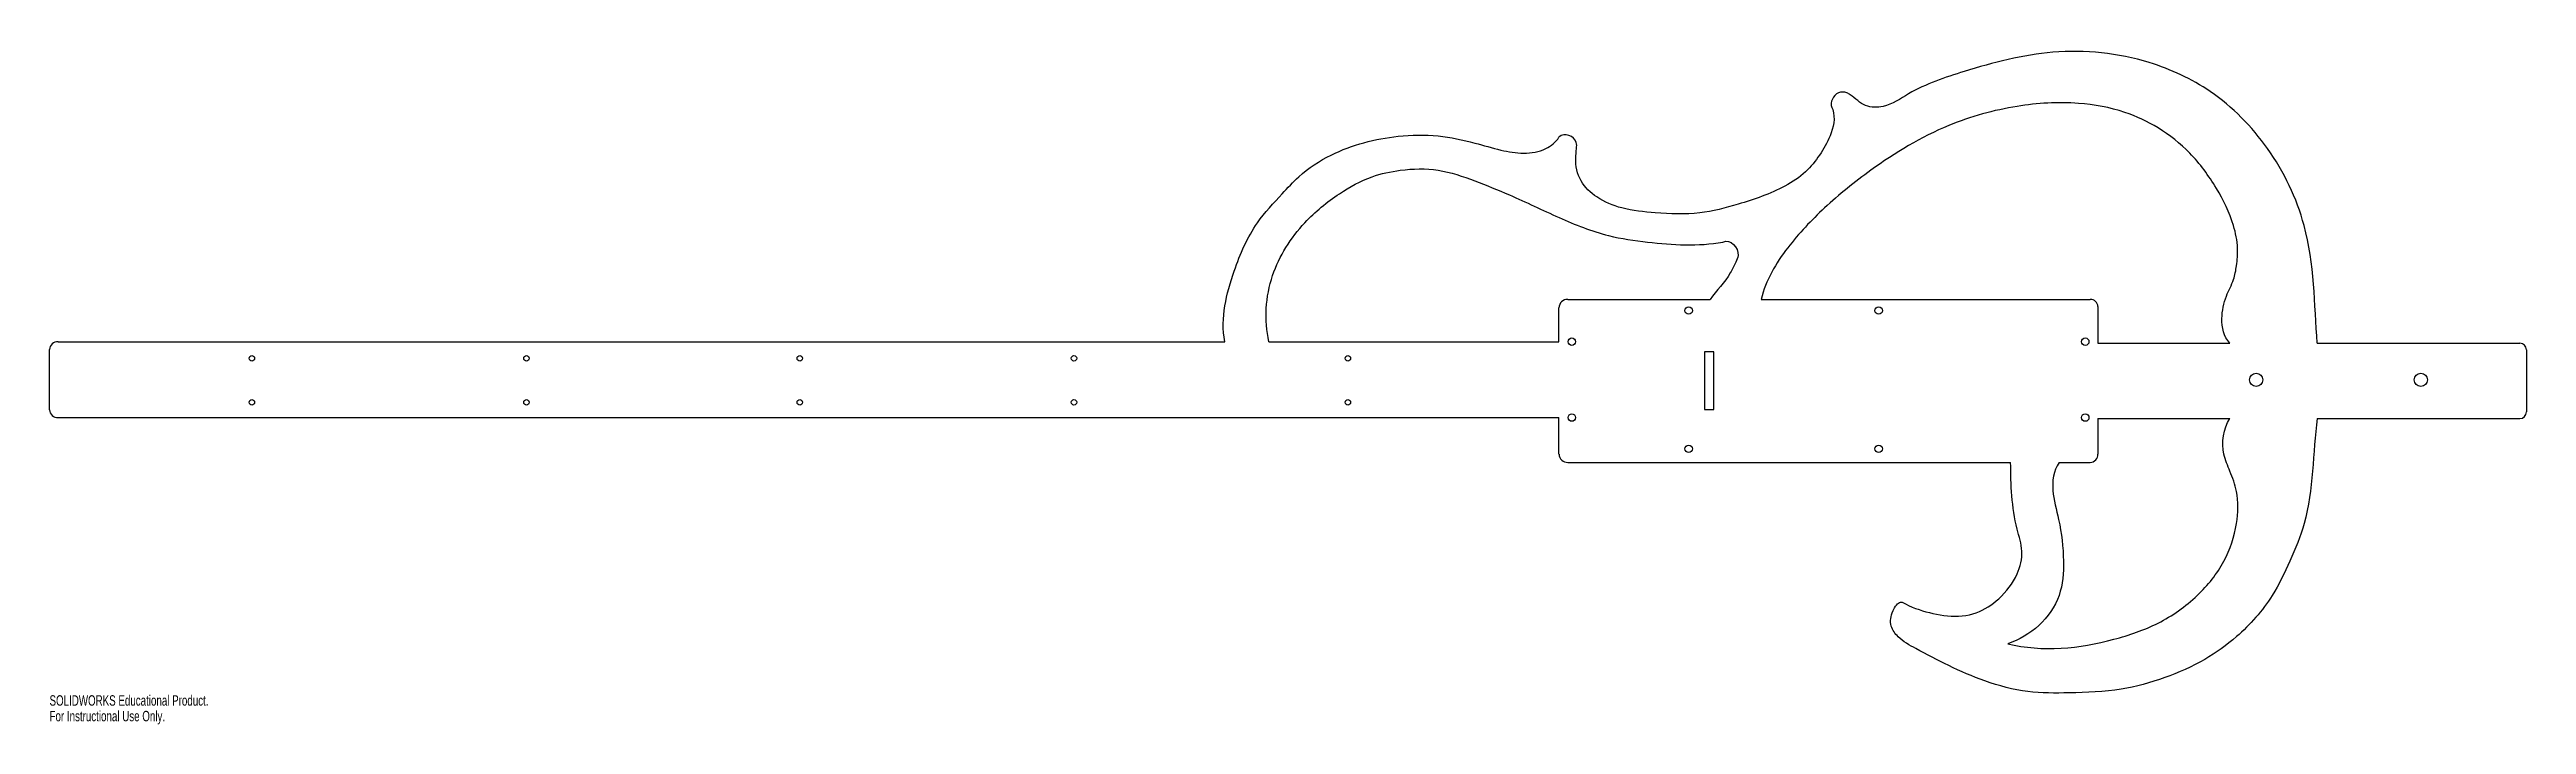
# Model space of a CAD drawing. Header units: inches. Extents: x 0 to 45.2, y -2.4 to 9.9.
import ezdxf

# ---------------------------------------------------------------- set-up
doc = ezdxf.new("R2010")
doc.units = ezdxf.units.IN
doc.header["$MEASUREMENT"] = 0
doc.styles.add('SLDTEXTSTYLE0', font='TXT', dxfattribs={"width": 0.7})

msp = doc.modelspace()

# ---------------------------------------------------------------- linework, layer by layer
at = {"color": 7, "linetype": 'Continuous', "lineweight": 25}
for p, q in [((27.557, 4.574), (27.557, 5.193)), ((27.718, 5.347), (30.315, 5.347)), ((31.246, 5.347), (37.252, 5.347)), ((37.391, 5.216), (37.391, 4.547)), ((0.169, 4.574), (21.459, 4.574)), ((22.266, 4.574), (27.557, 4.574)), ((37.391, 4.547), (39.801, 4.547)), ((41.393, 4.547), (45.091, 4.547)), ((0.014, 3.333), (0.014, 4.431)), ((30.212, 4.392), (30.212, 3.338)), ((30.385, 4.392), (30.212, 4.392)), ((30.385, 3.338), (30.385, 4.392)), ((45.211, 4.427), (45.211, 3.292)), ((0.169, 3.189), (27.557, 3.189)), ((27.557, 2.52), (27.557, 3.189)), ((30.212, 3.338), (30.385, 3.338)), ((37.391, 3.172), (39.801, 3.172)), ((37.391, 3.172), (37.391, 2.52)), ((41.393, 3.172), (45.091, 3.172)), ((27.718, 2.372), (35.799, 2.372)), ((36.682, 2.372), (37.252, 2.372))]:
    msp.add_line(p, q, dxfattribs=at)
for centre, radius in [((29.924, 5.142), 0.0677), ((33.391, 5.142), 0.0677), ((27.791, 4.574), 0.0677), ((37.161, 4.574), 0.0677), ((3.707, 4.271), 0.05), ((8.716, 4.271), 0.05), ((13.704, 4.271), 0.05), ((18.707, 4.271), 0.05), ((23.706, 4.271), 0.05), ((40.28, 3.879), 0.12), ((43.284, 3.879), 0.12), ((3.707, 3.468), 0.05), ((8.716, 3.468), 0.05), ((13.704, 3.468), 0.05), ((18.707, 3.468), 0.05), ((23.706, 3.468), 0.05), ((27.791, 3.189), 0.0677), ((37.161, 3.189), 0.0677), ((29.924, 2.618), 0.0677), ((33.391, 2.618), 0.0677)]:
    msp.add_circle(centre, radius, dxfattribs=at)
for centre, radius, start, end in [((27.714, 5.19), 0.157, 88.8814, 178.8814), ((37.256, 5.211), 0.136, 1.7374, 91.7374), ((0.163, 4.425), 0.149, 87.7937, 177.7937), ((45.091, 4.427), 0.12, 360, 90), ((0.163, 3.338), 0.149, 182.197, 272.197), ((45.091, 3.292), 0.12, 270, 360), ((27.712, 2.526), 0.154, 182.1977, 272.1977), ((37.247, 2.516), 0.144, 271.7059, 1.7059)]:
    msp.add_arc(centre, radius, start, end, dxfattribs=at)
for points, knots in [([(41.393, 4.547), (41.342, 5.259), (41.34, 6.53), (40.57, 8.125), (39.554, 9.16), (38.182, 9.797), (36.593, 9.965), (35.128, 9.572), (34.09, 9.226), (33.555, 8.844), (33.126, 8.845), (32.957, 9.024), (32.831, 9.106), (32.75, 9.143), (32.554, 9.101), (32.494, 8.9), (32.553, 8.813)], [0, 0, 0, 0, 0.170259, 0.292847, 0.408935, 0.505973, 0.645349, 0.77587, 0.861928, 0.902741, 0.927961, 0.955007, 0.957767, 0.963494, 0.975689, 1, 1, 1, 1]), ([(32.553, 8.813), (32.604, 8.654), (32.536, 8.345), (32.32, 7.977), (32.059, 7.645), (31.557, 7.318), (30.893, 7.094), (30.099, 6.881), (29.379, 6.918), (28.737, 6.978), (28.259, 7.174), (27.922, 7.49), (27.845, 7.843), (27.878, 8.075), (27.89, 8.303), (27.658, 8.402), (27.557, 8.306)], [0, 0, 0, 0, 0.072482, 0.130884, 0.189047, 0.256659, 0.391545, 0.497123, 0.616589, 0.706951, 0.78037, 0.840845, 0.903161, 0.929304, 0.945816, 1, 1, 1, 1]), ([(39.801, 4.547), (39.684, 4.668), (39.624, 4.977), (39.709, 5.386), (39.872, 5.682), (39.929, 5.981), (39.954, 6.313), (39.857, 6.806), (39.562, 7.401), (39.109, 8.023), (38.522, 8.485), (37.833, 8.81), (36.953, 8.97), (35.854, 8.9), (34.537, 8.538), (33.378, 7.833), (32.413, 7.054), (31.688, 6.294), (31.33, 5.695), (31.246, 5.347)], [0, 0, 0, 0, 0.036324, 0.068118, 0.092954, 0.112116, 0.136405, 0.16807, 0.224492, 0.285322, 0.341046, 0.391565, 0.456513, 0.541139, 0.638971, 0.762802, 0.845038, 0.919561, 1, 1, 1, 1]), ([(21.459, 4.574), (21.378, 5.012), (21.568, 5.768), (21.962, 6.696), (22.45, 7.208), (22.863, 7.663), (23.369, 7.992), (23.994, 8.223), (24.653, 8.345), (25.34, 8.357), (25.964, 8.224), (26.471, 8.067), (26.909, 7.991), (27.302, 8.056), (27.5, 8.215), (27.557, 8.306)], [0, 0, 0, 0, 0.155146, 0.270668, 0.352919, 0.403875, 0.488428, 0.563515, 0.639036, 0.725012, 0.805518, 0.863878, 0.91336, 0.96209, 1, 1, 1, 1]), ([(22.266, 4.574), (22.174, 4.97), (22.227, 5.787), (22.816, 6.708), (23.496, 7.264), (24.093, 7.594), (24.713, 7.729), (25.362, 7.743), (26.021, 7.517), (26.752, 7.218), (27.543, 6.836), (28.376, 6.496), (29.39, 6.356), (30.093, 6.311), (30.546, 6.392)], [0, 0, 0, 0, 0.116254, 0.223751, 0.3023, 0.366198, 0.416539, 0.482369, 0.548715, 0.613739, 0.708377, 0.80011, 0.86898, 1, 1, 1, 1]), ([(30.546, 6.392), (30.689, 6.462), (30.887, 6.233), (30.768, 5.998), (30.634, 5.71), (30.437, 5.507), (30.315, 5.347)], [0, 0, 0, 0, 0.303753, 0.400344, 0.5576, 1, 1, 1, 1]), ([(41.393, 3.172), (41.311, 2.545), (41.334, 1.62), (40.904, 0.576), (40.553, -0.158), (40.012, -0.771), (39.328, -1.262), (38.611, -1.575), (37.779, -1.809), (36.933, -1.836), (36.091, -1.846), (35.35, -1.643), (34.677, -1.35), (34.155, -1.071), (33.77, -0.868), (33.585, -0.605), (33.617, -0.365), (33.775, -0.128), (33.931, -0.255), (34.129, -0.316), (34.129, -0.316)], [0, 0, 0, 0, 0.159781, 0.220732, 0.278897, 0.361243, 0.420245, 0.486731, 0.554563, 0.633413, 0.695862, 0.762777, 0.82195, 0.878084, 0.910084, 0.929118, 0.952627, 0.969674, 0.982984, 1, 1, 1, 1]), ([(35.745, -0.937), (36.388, -1.095), (37.341, -0.995), (38.512, -0.595), (39.211, -0.105), (39.722, 0.528), (39.944, 1.204), (39.963, 1.784), (39.812, 2.194), (39.624, 2.62), (39.678, 2.984), (39.801, 3.172)], [0, 0, 0, 0, 0.272312, 0.39179, 0.513827, 0.62403, 0.725127, 0.806543, 0.86047, 0.906174, 1, 1, 1, 1]), ([(34.129, -0.316), (34.449, -0.419), (35.023, -0.526), (35.62, -0.116), (35.931, 0.275), (36.042, 0.751), (35.822, 1.415), (35.802, 1.963), (35.799, 2.372)], [0, 0, 0, 0, 0.253576, 0.369608, 0.505308, 0.606583, 0.705768, 1, 1, 1, 1]), ([(36.682, 2.372), (36.471, 2.044), (36.688, 1.425), (36.783, 0.62), (36.721, -0.31), (36.155, -0.806), (35.745, -0.937)], [0, 0, 0, 0, 0.282393, 0.484893, 0.651404, 1, 1, 1, 1])]:
    msp.add_open_spline(points, degree=3, knots=knots, dxfattribs=at)

# ---------------------------------------------------------------- texts
at = {"color": 7, "linetype": 'Continuous', "char_height": 0.1903, "attachment_point": 1, "style": 'SLDTEXTSTYLE0'}
for s, insert in [('SOLIDWORKS Educational Product.', (0.014, -1.878)), ('For Instructional Use Only.', (0.014, -2.163))]:
    msp.add_mtext(s, dxfattribs=dict(at, insert=insert))

doc.saveas('drawing.dxf')
